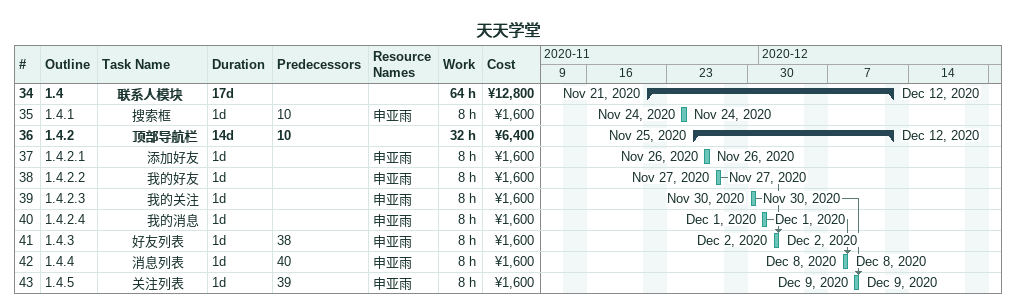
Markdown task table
天天学堂

| ID | WBS | Task | Duration | Start | Finish | Predecessors | Resources | Work (h) | Cost (¥) |
|---|---|---|---|---|---|---|---|---|---|
| 34 | 1.4 | **联系人模块** | 17d | 2020-11-21 | 2020-12-12 |  |  | 64 | 12800 |
| 35 | 1.4.1 | 搜索框 | 1d | 2020-11-24 | 2020-11-24 | 10 | 申亚雨 | 8 | 1600 |
| 36 | 1.4.2 | **顶部导航栏** | 14d | 2020-11-25 | 2020-12-12 | 10 |  | 32 | 6400 |
| 37 | 1.4.2.1 | 添加好友 | 1d | 2020-11-26 | 2020-11-26 |  | 申亚雨 | 8 | 1600 |
| 38 | 1.4.2.2 | 我的好友 | 1d | 2020-11-27 | 2020-11-27 |  | 申亚雨 | 8 | 1600 |
| 39 | 1.4.2.3 | 我的关注 | 1d | 2020-11-30 | 2020-11-30 |  | 申亚雨 | 8 | 1600 |
| 40 | 1.4.2.4 | 我的消息 | 1d | 2020-12-01 | 2020-12-01 |  | 申亚雨 | 8 | 1600 |
| 41 | 1.4.3 | 好友列表 | 1d | 2020-12-02 | 2020-12-02 | 38 | 申亚雨 | 8 | 1600 |
| 42 | 1.4.4 | 消息列表 | 1d | 2020-12-08 | 2020-12-08 | 40 | 申亚雨 | 8 | 1600 |
| 43 | 1.4.5 | 关注列表 | 1d | 2020-12-09 | 2020-12-09 | 39 | 申亚雨 | 8 | 1600 |
